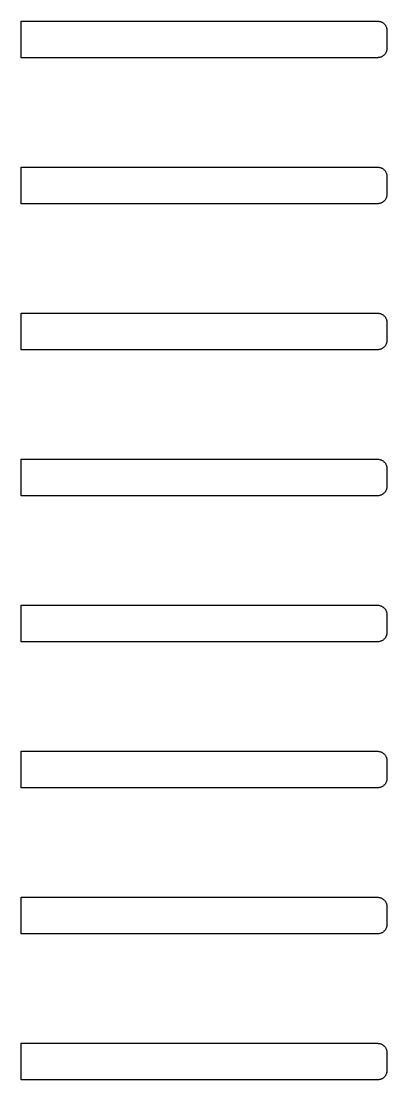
# Model space of a CAD drawing. Header units: metres. Extents: x -163 to 163, y -163 to 163.
# Drawn here: x 5.97 to 18, y -82.8 to -48 of the extents above; entities that cross this region are included whole.
import ezdxf

# ---------------------------------------------------------------- set-up
doc = ezdxf.new("R2010")
doc.units = ezdxf.units.M

msp = doc.modelspace()

# ---------------------------------------------------------------- linework, layer by layer
for p, q in [((5.97498, -49.1989), (5.97498, -47.9989)), ((5.97498, -47.9989), (17.701, -47.9989)), ((17.701, -47.9989), (17.7199, -47.9995)), ((17.7199, -47.9995), (17.7386, -48.0013)), ((17.7386, -48.0013), (17.7572, -48.0043)), ((17.7572, -48.0043), (17.7757, -48.0084)), ((17.7757, -48.0084), (17.7937, -48.0136)), ((17.7937, -48.0136), (17.8115, -48.02)), ((17.8115, -48.02), (17.8288, -48.0275)), ((17.8288, -48.0275), (17.8456, -48.0361)), ((17.8456, -48.0361), (17.8618, -48.0457)), ((17.8618, -48.0457), (17.8774, -48.0562)), ((17.8774, -48.0562), (17.8923, -48.0678)), ((17.8923, -48.0678), (17.9064, -48.0803)), ((17.9064, -48.0803), (17.9197, -48.0936)), ((17.9197, -48.0936), (17.9322, -48.1077)), ((17.9322, -48.1077), (17.9437, -48.1226)), ((17.9437, -48.1226), (17.9543, -48.1382)), ((17.9543, -48.1382), (17.9639, -48.1544)), ((17.9639, -48.1544), (17.9725, -48.1712)), ((17.9725, -48.1712), (17.98, -48.1885)), ((17.98, -48.1885), (17.9864, -48.2062)), ((17.9864, -48.2062), (17.9916, -48.2243)), ((17.9916, -48.2243), (17.9957, -48.2427)), ((17.9957, -48.2427), (17.9987, -48.2614)), ((17.9987, -48.2614), (18.0004, -48.2801)), ((18.0004, -48.2801), (18.001, -48.299)), ((18.001, -48.299), (18.001, -48.8989)), ((17.9543, -49.0597), (17.9437, -49.0753)), ((17.9639, -49.0435), (17.9543, -49.0597)), ((17.9725, -49.0267), (17.9639, -49.0435)), ((17.98, -49.0094), (17.9725, -49.0267)), ((17.9864, -48.9917), (17.98, -49.0094)), ((17.9916, -48.9736), (17.9864, -48.9917)), ((17.9957, -48.9552), (17.9916, -48.9736)), ((17.9987, -48.9366), (17.9957, -48.9552)), ((18.0004, -48.9178), (17.9987, -48.9366)), ((18.001, -48.8989), (18.0004, -48.9178)), ((17.701, -49.1989), (5.97498, -49.1989)), ((17.7199, -49.1983), (17.701, -49.1989)), ((17.7386, -49.1966), (17.7199, -49.1983)), ((17.7572, -49.1936), (17.7386, -49.1966)), ((17.7757, -49.1895), (17.7572, -49.1936)), ((17.7937, -49.1843), (17.7757, -49.1895)), ((17.8115, -49.1779), (17.7937, -49.1843)), ((17.8288, -49.1704), (17.8115, -49.1779)), ((17.8456, -49.1618), (17.8288, -49.1704)), ((17.8618, -49.1523), (17.8456, -49.1618)), ((17.8774, -49.1416), (17.8618, -49.1523)), ((17.8923, -49.1301), (17.8774, -49.1416)), ((17.9064, -49.1176), (17.8923, -49.1301)), ((17.9197, -49.1043), (17.9064, -49.1176)), ((17.9322, -49.0902), (17.9197, -49.1043)), ((17.9437, -49.0753), (17.9322, -49.0902)), ((5.97498, -53.9989), (5.97498, -52.799)), ((5.97498, -52.799), (17.701, -52.799)), ((17.701, -52.799), (17.7199, -52.7995)), ((17.7199, -52.7995), (17.7386, -52.8013)), ((17.7386, -52.8013), (17.7572, -52.8043)), ((17.7572, -52.8043), (17.7757, -52.8084)), ((17.7757, -52.8084), (17.7937, -52.8136)), ((17.7937, -52.8136), (17.8115, -52.82)), ((17.8115, -52.82), (17.8288, -52.8275)), ((17.8288, -52.8275), (17.8456, -52.8361)), ((17.8456, -52.8361), (17.8618, -52.8457)), ((17.8618, -52.8457), (17.8774, -52.8562)), ((17.8774, -52.8562), (17.8923, -52.8678)), ((17.8923, -52.8678), (17.9064, -52.8803)), ((17.9064, -52.8803), (17.9197, -52.8936)), ((17.9197, -52.8936), (17.9322, -52.9077)), ((17.9322, -52.9077), (17.9437, -52.9226)), ((17.9437, -52.9226), (17.9543, -52.9382)), ((17.9543, -52.9382), (17.9639, -52.9544)), ((17.9639, -52.9544), (17.9725, -52.9712)), ((17.9725, -52.9712), (17.98, -52.9885)), ((17.98, -52.9885), (17.9864, -53.0062)), ((17.9864, -53.0062), (17.9916, -53.0243)), ((17.9916, -53.0243), (17.9957, -53.0427)), ((17.9957, -53.0427), (17.9987, -53.0614)), ((17.9987, -53.0614), (18.0004, -53.0801)), ((18.0004, -53.0801), (18.001, -53.099)), ((18.001, -53.099), (18.001, -53.6989)), ((17.8923, -53.9301), (17.8774, -53.9417)), ((17.9064, -53.9176), (17.8923, -53.9301)), ((17.9197, -53.9043), (17.9064, -53.9176)), ((17.9322, -53.8902), (17.9197, -53.9043)), ((17.9437, -53.8753), (17.9322, -53.8902)), ((17.9543, -53.8597), (17.9437, -53.8753)), ((17.9639, -53.8435), (17.9543, -53.8597)), ((17.9725, -53.8267), (17.9639, -53.8435)), ((17.98, -53.8094), (17.9725, -53.8267)), ((17.9864, -53.7917), (17.98, -53.8094)), ((17.9916, -53.7736), (17.9864, -53.7917)), ((17.9957, -53.7552), (17.9916, -53.7736)), ((17.9987, -53.7365), (17.9957, -53.7552)), ((18.0004, -53.7178), (17.9987, -53.7365)), ((18.001, -53.6989), (18.0004, -53.7178)), ((17.701, -53.9989), (5.97498, -53.9989)), ((17.7199, -53.9984), (17.701, -53.9989)), ((17.7386, -53.9966), (17.7199, -53.9984)), ((17.7572, -53.9936), (17.7386, -53.9966)), ((17.7757, -53.9895), (17.7572, -53.9936)), ((17.7937, -53.9843), (17.7757, -53.9895)), ((17.8115, -53.9779), (17.7937, -53.9843)), ((17.8288, -53.9704), (17.8115, -53.9779)), ((17.8456, -53.9618), (17.8288, -53.9704)), ((17.8618, -53.9522), (17.8456, -53.9618)), ((17.8774, -53.9417), (17.8618, -53.9522)), ((5.97498, -58.799), (5.97498, -57.599)), ((5.97498, -57.599), (17.701, -57.599)), ((17.701, -57.599), (17.7199, -57.5995)), ((17.7199, -57.5995), (17.7386, -57.6013)), ((17.7386, -57.6013), (17.7572, -57.6043)), ((17.7572, -57.6043), (17.7757, -57.6084)), ((17.7757, -57.6084), (17.7937, -57.6136)), ((17.7937, -57.6136), (17.8115, -57.62)), ((17.8115, -57.62), (17.8288, -57.6275)), ((17.8288, -57.6275), (17.8456, -57.6361)), ((17.8456, -57.6361), (17.8618, -57.6456)), ((17.8618, -57.6456), (17.8774, -57.6562)), ((17.8774, -57.6562), (17.8923, -57.6678)), ((17.8923, -57.6678), (17.9064, -57.6803)), ((17.9064, -57.6803), (17.9197, -57.6936)), ((17.9197, -57.6936), (17.9322, -57.7077)), ((17.9322, -57.7077), (17.9437, -57.7226)), ((17.9437, -57.7226), (17.9543, -57.7382)), ((17.9543, -57.7382), (17.9639, -57.7544)), ((17.9639, -57.7544), (17.9725, -57.7712)), ((17.9725, -57.7712), (17.98, -57.7885)), ((17.98, -57.7885), (17.9864, -57.8062)), ((17.9864, -57.8062), (17.9916, -57.8243)), ((17.9916, -57.8243), (17.9957, -57.8427)), ((17.9957, -57.8427), (17.9987, -57.8613)), ((17.9987, -57.8613), (18.0004, -57.8801)), ((18.0004, -57.8801), (18.001, -57.8989)), ((18.001, -57.8989), (18.001, -58.4989)), ((17.701, -58.799), (5.97498, -58.799)), ((17.7199, -58.7984), (17.701, -58.799)), ((17.7386, -58.7966), (17.7199, -58.7984)), ((17.7572, -58.7936), (17.7386, -58.7966)), ((17.7757, -58.7895), (17.7572, -58.7936)), ((17.7937, -58.7843), (17.7757, -58.7895)), ((17.8115, -58.7779), (17.7937, -58.7843)), ((17.8288, -58.7704), (17.8115, -58.7779)), ((17.8456, -58.7618), (17.8288, -58.7704)), ((17.8618, -58.7522), (17.8456, -58.7618)), ((17.8774, -58.7417), (17.8618, -58.7522)), ((17.8923, -58.7301), (17.8774, -58.7417)), ((17.9064, -58.7176), (17.8923, -58.7301)), ((17.9197, -58.7043), (17.9064, -58.7176)), ((17.9322, -58.6902), (17.9197, -58.7043)), ((17.9437, -58.6753), (17.9322, -58.6902)), ((17.9543, -58.6597), (17.9437, -58.6753)), ((17.9639, -58.6435), (17.9543, -58.6597)), ((17.9725, -58.6267), (17.9639, -58.6435)), ((17.98, -58.6094), (17.9725, -58.6267)), ((17.9864, -58.5917), (17.98, -58.6094)), ((17.9916, -58.5735), (17.9864, -58.5917)), ((17.9957, -58.5552), (17.9916, -58.5735)), ((17.9987, -58.5365), (17.9957, -58.5552)), ((18.0004, -58.5178), (17.9987, -58.5365)), ((18.001, -58.4989), (18.0004, -58.5178)), ((5.97498, -63.599), (5.97498, -62.399)), ((5.97498, -62.399), (17.701, -62.399)), ((17.701, -62.399), (17.7199, -62.3995)), ((17.7199, -62.3995), (17.7386, -62.4013)), ((17.7386, -62.4013), (17.7572, -62.4043)), ((17.7572, -62.4043), (17.7757, -62.4084)), ((17.7757, -62.4084), (17.7937, -62.4136)), ((17.7937, -62.4136), (17.8115, -62.42)), ((17.8115, -62.42), (17.8288, -62.4275)), ((17.8288, -62.4275), (17.8456, -62.4361)), ((17.8456, -62.4361), (17.8618, -62.4456)), ((17.8618, -62.4456), (17.8774, -62.4562)), ((17.8774, -62.4562), (17.8923, -62.4678)), ((17.8923, -62.4678), (17.9064, -62.4803)), ((17.9064, -62.4803), (17.9197, -62.4936)), ((17.9197, -62.4936), (17.9322, -62.5077)), ((17.9322, -62.5077), (17.9437, -62.5226)), ((17.9437, -62.5226), (17.9543, -62.5382)), ((17.9543, -62.5382), (17.9639, -62.5544)), ((17.9639, -62.5544), (17.9725, -62.5712)), ((17.9725, -62.5712), (17.98, -62.5885)), ((17.98, -62.5885), (17.9864, -62.6062)), ((17.9864, -62.6062), (17.9916, -62.6243)), ((17.9916, -62.6243), (17.9957, -62.6427)), ((17.9957, -62.6427), (17.9987, -62.6613)), ((17.9987, -62.6613), (18.0004, -62.6801)), ((18.0004, -62.6801), (18.001, -62.6989)), ((18.001, -62.6989), (18.001, -63.299)), ((18.0004, -63.3178), (17.9987, -63.3365)), ((18.001, -63.299), (18.0004, -63.3178)), ((17.701, -63.599), (5.97498, -63.599)), ((17.7199, -63.5984), (17.701, -63.599)), ((17.7386, -63.5966), (17.7199, -63.5984)), ((17.7572, -63.5936), (17.7386, -63.5966)), ((17.7757, -63.5895), (17.7572, -63.5936)), ((17.7937, -63.5843), (17.7757, -63.5895)), ((17.8115, -63.5779), (17.7937, -63.5843)), ((17.8288, -63.5704), (17.8115, -63.5779)), ((17.8456, -63.5618), (17.8288, -63.5704)), ((17.8618, -63.5522), (17.8456, -63.5618)), ((17.8774, -63.5417), (17.8618, -63.5522)), ((17.8923, -63.5301), (17.8774, -63.5417)), ((17.9064, -63.5176), (17.8923, -63.5301)), ((17.9197, -63.5043), (17.9064, -63.5176)), ((17.9322, -63.4902), (17.9197, -63.5043)), ((17.9437, -63.4753), (17.9322, -63.4902)), ((17.9543, -63.4597), (17.9437, -63.4753)), ((17.9639, -63.4435), (17.9543, -63.4597)), ((17.9725, -63.4267), (17.9639, -63.4435)), ((17.98, -63.4094), (17.9725, -63.4267)), ((17.9864, -63.3916), (17.98, -63.4094)), ((17.9916, -63.3736), (17.9864, -63.3916)), ((17.9957, -63.3552), (17.9916, -63.3736)), ((17.9987, -63.3365), (17.9957, -63.3552)), ((5.97498, -68.399), (5.97498, -67.1989)), ((5.97498, -67.1989), (17.701, -67.1989)), ((17.701, -67.1989), (17.7199, -67.1995)), ((17.7199, -67.1995), (17.7386, -67.2013)), ((17.7386, -67.2013), (17.7572, -67.2043)), ((17.7572, -67.2043), (17.7757, -67.2084)), ((17.7757, -67.2084), (17.7937, -67.2136)), ((17.7937, -67.2136), (17.8115, -67.22)), ((17.8115, -67.22), (17.8288, -67.2275)), ((17.8288, -67.2275), (17.8456, -67.2361)), ((17.8456, -67.2361), (17.8618, -67.2457)), ((17.8618, -67.2457), (17.8774, -67.2562)), ((17.8774, -67.2562), (17.8923, -67.2678)), ((17.8923, -67.2678), (17.9064, -67.2803)), ((17.9064, -67.2803), (17.9197, -67.2936)), ((17.9197, -67.2936), (17.9322, -67.3077)), ((17.9322, -67.3077), (17.9437, -67.3226)), ((17.9437, -67.3226), (17.9543, -67.3382)), ((17.9543, -67.3382), (17.9639, -67.3544)), ((17.9639, -67.3544), (17.9725, -67.3712)), ((17.9725, -67.3712), (17.98, -67.3885)), ((17.98, -67.3885), (17.9864, -67.4062)), ((17.9864, -67.4062), (17.9916, -67.4243)), ((17.9916, -67.4243), (17.9957, -67.4427)), ((17.9957, -67.4427), (17.9987, -67.4613)), ((17.9987, -67.4613), (18.0004, -67.4801)), ((18.0004, -67.4801), (18.001, -67.4989)), ((18.001, -67.4989), (18.001, -68.099)), ((17.9864, -68.1917), (17.98, -68.2094)), ((17.9916, -68.1736), (17.9864, -68.1917)), ((17.9957, -68.1552), (17.9916, -68.1736)), ((17.9987, -68.1366), (17.9957, -68.1552)), ((18.0004, -68.1178), (17.9987, -68.1366)), ((18.001, -68.099), (18.0004, -68.1178)), ((17.701, -68.399), (5.97498, -68.399)), ((17.7199, -68.3984), (17.701, -68.399)), ((17.7386, -68.3966), (17.7199, -68.3984)), ((17.7572, -68.3936), (17.7386, -68.3966)), ((17.7757, -68.3895), (17.7572, -68.3936)), ((17.7937, -68.3843), (17.7757, -68.3895)), ((17.8115, -68.3779), (17.7937, -68.3843)), ((17.8288, -68.3704), (17.8115, -68.3779)), ((17.8456, -68.3618), (17.8288, -68.3704)), ((17.8618, -68.3522), (17.8456, -68.3618)), ((17.8774, -68.3417), (17.8618, -68.3522)), ((17.8923, -68.3301), (17.8774, -68.3417)), ((17.9064, -68.3176), (17.8923, -68.3301)), ((17.9197, -68.3043), (17.9064, -68.3176)), ((17.9322, -68.2902), (17.9197, -68.3043)), ((17.9437, -68.2753), (17.9322, -68.2902)), ((17.9543, -68.2597), (17.9437, -68.2753)), ((17.9639, -68.2435), (17.9543, -68.2597)), ((17.9725, -68.2267), (17.9639, -68.2435)), ((17.98, -68.2094), (17.9725, -68.2267)), ((5.97498, -73.1989), (5.97498, -71.9989)), ((5.97498, -71.9989), (17.701, -71.9989)), ((17.701, -71.9989), (17.7199, -71.9995)), ((17.7199, -71.9995), (17.7386, -72.0013)), ((17.7386, -72.0013), (17.7572, -72.0043)), ((17.7572, -72.0043), (17.7757, -72.0084)), ((17.7757, -72.0084), (17.7937, -72.0136)), ((17.7937, -72.0136), (17.8115, -72.02)), ((17.8115, -72.02), (17.8288, -72.0275)), ((17.8288, -72.0275), (17.8456, -72.0361)), ((17.8456, -72.0361), (17.8618, -72.0457)), ((17.8618, -72.0457), (17.8774, -72.0562)), ((17.8774, -72.0562), (17.8923, -72.0678)), ((17.8923, -72.0678), (17.9064, -72.0803)), ((17.9064, -72.0803), (17.9197, -72.0936)), ((17.9197, -72.0936), (17.9322, -72.1077)), ((17.9322, -72.1077), (17.9437, -72.1226)), ((17.9437, -72.1226), (17.9543, -72.1382)), ((17.9543, -72.1382), (17.9639, -72.1544)), ((17.9639, -72.1544), (17.9725, -72.1712)), ((17.9725, -72.1712), (17.98, -72.1885)), ((17.98, -72.1885), (17.9864, -72.2063)), ((17.9864, -72.2063), (17.9916, -72.2243)), ((17.9916, -72.2243), (17.9957, -72.2427)), ((17.9957, -72.2427), (17.9987, -72.2614)), ((17.9987, -72.2614), (18.0004, -72.2801)), ((18.0004, -72.2801), (18.001, -72.299)), ((18.001, -72.299), (18.001, -72.899)), ((17.9437, -73.0753), (17.9322, -73.0902)), ((17.9543, -73.0597), (17.9437, -73.0753)), ((17.9639, -73.0435), (17.9543, -73.0597)), ((17.9725, -73.0267), (17.9639, -73.0435)), ((17.98, -73.0094), (17.9725, -73.0267)), ((17.9864, -72.9917), (17.98, -73.0094)), ((17.9916, -72.9736), (17.9864, -72.9917)), ((17.9957, -72.9552), (17.9916, -72.9736)), ((17.9987, -72.9366), (17.9957, -72.9552)), ((18.0004, -72.9178), (17.9987, -72.9366)), ((18.001, -72.899), (18.0004, -72.9178)), ((17.701, -73.1989), (5.97498, -73.1989)), ((17.7199, -73.1984), (17.701, -73.1989)), ((17.7386, -73.1966), (17.7199, -73.1984)), ((17.7572, -73.1936), (17.7386, -73.1966)), ((17.7757, -73.1895), (17.7572, -73.1936)), ((17.7937, -73.1843), (17.7757, -73.1895)), ((17.8115, -73.1779), (17.7937, -73.1843)), ((17.8288, -73.1704), (17.8115, -73.1779)), ((17.8456, -73.1618), (17.8288, -73.1704)), ((17.8618, -73.1523), (17.8456, -73.1618)), ((17.8774, -73.1416), (17.8618, -73.1523)), ((17.8923, -73.1301), (17.8774, -73.1416)), ((17.9064, -73.1176), (17.8923, -73.1301)), ((17.9197, -73.1043), (17.9064, -73.1176)), ((17.9322, -73.0902), (17.9197, -73.1043)), ((5.97498, -77.9989), (5.97498, -76.799)), ((5.97498, -76.799), (17.701, -76.799)), ((17.701, -76.799), (17.7199, -76.7995)), ((17.7199, -76.7995), (17.7386, -76.8013)), ((17.7386, -76.8013), (17.7572, -76.8043)), ((17.7572, -76.8043), (17.7757, -76.8084)), ((17.7757, -76.8084), (17.7937, -76.8136)), ((17.7937, -76.8136), (17.8115, -76.82)), ((17.8115, -76.82), (17.8288, -76.8275)), ((17.8288, -76.8275), (17.8456, -76.8361)), ((17.8456, -76.8361), (17.8618, -76.8457)), ((17.8618, -76.8457), (17.8774, -76.8562)), ((17.8774, -76.8562), (17.8923, -76.8678)), ((17.8923, -76.8678), (17.9064, -76.8803)), ((17.9064, -76.8803), (17.9197, -76.8936)), ((17.9197, -76.8936), (17.9322, -76.9077)), ((17.9322, -76.9077), (17.9437, -76.9226)), ((17.9437, -76.9226), (17.9543, -76.9382)), ((17.9543, -76.9382), (17.9639, -76.9544)), ((17.9639, -76.9544), (17.9725, -76.9712)), ((17.9725, -76.9712), (17.98, -76.9885)), ((17.98, -76.9885), (17.9864, -77.0062)), ((17.9864, -77.0062), (17.9916, -77.0243)), ((17.9916, -77.0243), (17.9957, -77.0427)), ((17.9957, -77.0427), (17.9987, -77.0614)), ((17.9987, -77.0614), (18.0004, -77.0801)), ((18.0004, -77.0801), (18.001, -77.099)), ((18.001, -77.099), (18.001, -77.6989)), ((17.8618, -77.9522), (17.8456, -77.9618)), ((17.8774, -77.9417), (17.8618, -77.9522)), ((17.8923, -77.9301), (17.8774, -77.9417)), ((17.9064, -77.9176), (17.8923, -77.9301)), ((17.9197, -77.9043), (17.9064, -77.9176)), ((17.9322, -77.8902), (17.9197, -77.9043)), ((17.9437, -77.8753), (17.9322, -77.8902)), ((17.9543, -77.8597), (17.9437, -77.8753)), ((17.9639, -77.8435), (17.9543, -77.8597)), ((17.9725, -77.8267), (17.9639, -77.8435)), ((17.98, -77.8094), (17.9725, -77.8267)), ((17.9864, -77.7917), (17.98, -77.8094)), ((17.9916, -77.7736), (17.9864, -77.7917)), ((17.9957, -77.7552), (17.9916, -77.7736)), ((17.9987, -77.7365), (17.9957, -77.7552)), ((18.0004, -77.7178), (17.9987, -77.7365)), ((18.001, -77.6989), (18.0004, -77.7178)), ((17.701, -77.9989), (5.97498, -77.9989)), ((17.7199, -77.9984), (17.701, -77.9989)), ((17.7386, -77.9966), (17.7199, -77.9984)), ((17.7572, -77.9936), (17.7386, -77.9966)), ((17.7757, -77.9895), (17.7572, -77.9936)), ((17.7937, -77.9843), (17.7757, -77.9895)), ((17.8115, -77.9779), (17.7937, -77.9843)), ((17.8288, -77.9704), (17.8115, -77.9779)), ((17.8456, -77.9618), (17.8288, -77.9704)), ((5.97498, -82.799), (5.97498, -81.599)), ((5.97498, -81.599), (17.701, -81.599)), ((17.701, -81.599), (17.7199, -81.5995)), ((17.7199, -81.5995), (17.7386, -81.6013)), ((17.7386, -81.6013), (17.7572, -81.6043)), ((17.7572, -81.6043), (17.7757, -81.6084)), ((17.7757, -81.6084), (17.7937, -81.6136)), ((17.7937, -81.6136), (17.8115, -81.62)), ((17.8115, -81.62), (17.8288, -81.6275)), ((17.8288, -81.6275), (17.8456, -81.6361)), ((17.8456, -81.6361), (17.8618, -81.6456)), ((17.8618, -81.6456), (17.8774, -81.6562)), ((17.8774, -81.6562), (17.8923, -81.6678)), ((17.8923, -81.6678), (17.9064, -81.6803)), ((17.9064, -81.6803), (17.9197, -81.6936)), ((17.9197, -81.6936), (17.9322, -81.7077)), ((17.9322, -81.7077), (17.9437, -81.7226)), ((17.9437, -81.7226), (17.9543, -81.7382)), ((17.9543, -81.7382), (17.9639, -81.7544)), ((17.9639, -81.7544), (17.9725, -81.7712)), ((17.9725, -81.7712), (17.98, -81.7885)), ((17.98, -81.7885), (17.9864, -81.8062)), ((17.9864, -81.8062), (17.9916, -81.8243)), ((17.9916, -81.8243), (17.9957, -81.8427)), ((17.9957, -81.8427), (17.9987, -81.8613)), ((17.9987, -81.8613), (18.0004, -81.8801)), ((18.0004, -81.8801), (18.001, -81.899)), ((18.001, -81.899), (18.001, -82.4989)), ((17.701, -82.799), (5.97498, -82.799)), ((17.7199, -82.7984), (17.701, -82.799)), ((17.7386, -82.7966), (17.7199, -82.7984)), ((17.7572, -82.7936), (17.7386, -82.7966)), ((17.7757, -82.7895), (17.7572, -82.7936)), ((17.7937, -82.7843), (17.7757, -82.7895)), ((17.8115, -82.7779), (17.7937, -82.7843)), ((17.8288, -82.7704), (17.8115, -82.7779)), ((17.8456, -82.7618), (17.8288, -82.7704)), ((17.8618, -82.7522), (17.8456, -82.7618)), ((17.8774, -82.7417), (17.8618, -82.7522)), ((17.8923, -82.7301), (17.8774, -82.7417)), ((17.9064, -82.7176), (17.8923, -82.7301)), ((17.9197, -82.7043), (17.9064, -82.7176)), ((17.9322, -82.6902), (17.9197, -82.7043)), ((17.9437, -82.6753), (17.9322, -82.6902)), ((17.9543, -82.6597), (17.9437, -82.6753)), ((17.9639, -82.6435), (17.9543, -82.6597)), ((17.9725, -82.6267), (17.9639, -82.6435)), ((17.98, -82.6094), (17.9725, -82.6267)), ((17.9864, -82.5917), (17.98, -82.6094)), ((17.9916, -82.5736), (17.9864, -82.5917)), ((17.9957, -82.5552), (17.9916, -82.5736)), ((17.9987, -82.5365), (17.9957, -82.5552)), ((18.0004, -82.5178), (17.9987, -82.5365)), ((18.001, -82.4989), (18.0004, -82.5178))]:
    msp.add_line(p, q)

doc.saveas('drawing.dxf')
